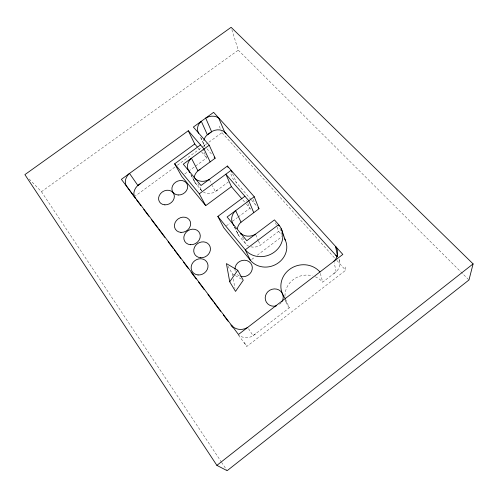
<?xml version="1.0" encoding="UTF-8"?>
<svg xmlns="http://www.w3.org/2000/svg" width="498" height="498" viewBox="0 0 498 498"><rect width="100%" height="100%" fill="white"/><g stroke="black" fill="none" stroke-linecap="round" stroke-linejoin="round"><path stroke-width="0.37" stroke-dasharray="2.49 1.87" d="M255.524 333.822L252.405 336.131A12.606 11.908 -37 0 1 238.293 334.625M217.57 189.975L214.756 191.985A11.298 9.624 -26.5 0 1 203.533 192.191M238.461 335.204L246.884 346.371L345.674 270.277L344.759 265.179M285.591 299.205L289.307 307.832L253.065 335.708L248.514 328.674M315.346 276.807A21.277 20.051 -14.3 0 1 322.704 282.142L336.144 271.808L334.214 262.77M250.905 246.846A11.902 10.67 -23.7 0 0 259.695 245.589L278.637 231.371L276.552 225.638M251.708 259.433L254.808 257.093M257.285 255.219L282.049 236.488M226.285 225.899L230.02 223.11M232.516 221.243L237.496 217.52M238.119 217.06L249.952 208.214L247.88 203.29M228.582 181.82L215.348 191.612L212.316 185.499M184.783 173.964L187.914 171.667M188.543 171.206L206.701 157.891L202.798 149.693M134.124 196.866L174.91 167.054M177.419 165.218L201.267 147.788M201.895 147.327L221.971 132.649L221.436 131.341M29.17 179.025L41.452 191.693L238.268 50.174L231.807 29.525M333.753 273.645L336.698 271.292A12.512 11.522 -9.3 0 0 338.989 259.576M227.885 266.125L232.286 273.713L234.869 275.251M235.51 275.637L242.613 279.857M197.874 183.463L201.833 190.908L200.327 189.084M234.434 227.044L238.685 235.504L246.317 244.63A11.902 10.67 -23.7 0 0 249.237 246.336M238.268 50.174L468.979 279.969M196.872 184.907L195.06 182.61L190.865 174.81M221.971 132.649L334.762 258.138M336.841 260.448L345.674 270.277M206.894 148.728L212.229 154.872M251.123 199.679L232.871 178.645L230.443 173.036M251.627 200.258L257.074 206.527M278.637 231.371L282.167 235.442M198.229 148.043L201.217 151.517M201.715 152.095L206.701 157.891M242.931 200.047L245.944 203.545M246.442 204.13L252.337 210.984M201.833 190.908L195.384 183.108L190.84 174.661M244.176 342.549L246.884 346.371M200.713 137.647L204.939 146.468L200.713 137.417M41.452 191.693L221.112 461.621M221.542 462.269L226.715 470.037M209.621 180.064L211.98 184.82M234.477 226.939L238.685 235.504M242.526 237.285L245.838 244.157M255.804 234.863L258.213 240.372M258.512 241.063L260.323 245.197M285.099 299.977L286.562 303.344M232.628 173.783L236.506 182.834M246.697 200.47L247.587 202.586M219.269 126.087L220.353 128.714M253.158 199.349L255.157 204.323M275.512 222.768L276.29 224.922M279.895 228.209L281.912 233.892M320.345 273.414L322.704 282.142M339.101 259.091L339.524 261.263M232.286 273.713L232.691 275.923M233.232 278.874L234.994 288.448M289.307 307.832A21.277 20.051 -14.3 0 1 285.41 299.777M284.987 296.08A21.277 20.051 -14.3 0 1 312.433 275.805M204.622 146.007A10.981 9.076 -24.2 0 1 203.67 141.967M195.06 182.61A11.23 9.506 -26.8 0 1 194.12 178.352M238.324 234.963A11.828 10.533 -24.2 0 1 237.297 231.919M281.339 302.56A9.113 8.566 -24.5 0 1 278.133 305.187M239.37 275.954A8.858 8.08 -28.2 0 1 236.569 273.769M235.268 271.279A8.858 8.08 -28.2 0 1 234.994 269.891"/><path stroke-width="0.75" d="M473.1 263.896L468.979 279.969L227.144 470.685L216.885 465.369L24.9 174.624L231.116 27.315L473.1 263.896L216.885 465.369M229.715 281.775L237.739 270.271L226.422 263.591L229.715 281.775L235.535 291.398L243.261 280.243L237.739 270.271M333.89 261.269L334.469 260.734A12.967 11.852 -10.3 0 0 336.026 247.039L335.584 246.448L337.463 255.953M210.137 161.894L204.049 148.989L188.275 130.75L121.381 179.348L238.455 334.475L342.829 254.41L213.611 112.343L193.361 127.058L209.216 145.204L183.283 164.178L200.98 185.505L227.405 166.027L254.241 196.747L258.985 208.737L240.478 222.662A11.828 10.533 -24.2 0 0 237.334 228.65M284.657 238.847A20.331 18.432 -22.2 0 1 277.156 263.672A20.331 18.432 -22.2 0 1 250.469 260.367L223.795 227.76L217.838 216.412L244.923 196.249M254.241 196.747L227.107 216.985L246.803 240.715L274.473 219.898L278.631 224.66L279.135 226.08M200.52 144.912L174.636 163.817L181.652 176.261L205.711 205.662L231.396 186.626L225.855 174.2L248.838 200.781L253.762 212.646M205.711 205.662L199.281 193.822L231.14 170.297M209.216 145.204L215.142 158.221L197.93 170.858L191.431 158.215L190.902 158.675A11.597 9.705 -26.7 0 0 188.418 170.26L188.742 170.764M188.275 130.75L194.743 143.984L137.884 185.468L129.524 173.435L128.988 173.895A11.498 9.456 -32.9 0 0 126.075 185.455L134.896 197.687M200.109 169.258L197.42 171.306A11.23 9.506 -26.8 0 0 194.12 178.352M140.062 183.88L137.367 185.91A11.137 9.269 -33.1 0 0 134.609 197.196L135.325 198.416M247.687 327.398L246.996 327.827A13.073 12.263 -36.2 0 1 232.392 326.315L231.875 325.76L233.145 327.541M255.499 234.172L254.852 234.577A12.319 10.937 -23.8 0 1 241.032 233.643L240.54 233.164L241.2 234.539M209.285 179.386L208.668 179.766A11.672 9.829 -26.5 0 1 195.801 179.156L195.353 178.726M335.833 255.281L337.121 256.551M337.277 256.881L224.654 132.057L218.69 118.026A11.33 9.244 -24 0 0 206.284 117.733L205.699 118.094L211.606 131.684L207.361 134.784L201.304 121.282L200.787 121.724A11.33 9.257 -24.3 0 0 198.434 132.767L198.764 133.24M214.171 157.107L215.142 158.221M258.026 207.635L258.985 208.737M194.743 143.984L197.233 146.885M231.396 186.626L241.928 198.876M174.636 163.817L199.281 193.822M217.838 216.412L245.265 249.803L250.469 260.367M226.154 133.719L224.225 131.677A10.975 9.07 -24 0 0 212.179 131.329L206.857 135.213A10.981 9.076 -24.2 0 0 203.844 140.529M136.259 199.493L140.946 205.705M143.754 209.428L148.908 216.263M151.249 219.369L157.81 228.059M158.744 229.304L164.832 237.372M168.112 241.723L173.267 248.552M174.2 249.791L180.762 258.487M183.575 262.216L188.256 268.422M191.07 272.151L196.218 278.98M198.565 282.086L204.186 289.537M207.934 294.505L213.082 301.334M214.022 302.579L220.577 311.269M223.39 314.997L228.072 321.204M230.885 324.933L231.819 326.171M189.091 171.412L189.794 172.713M233.83 225.619L232.815 223.745A12.232 10.794 -24.3 0 1 235.081 211.115L235.635 210.623L241.013 222.189M227.405 166.027L228.009 167.428M231.433 170.995L232.031 172.389M281.32 228.812L285.279 240.073M285.304 298.539A22.055 20.642 -15.3 0 1 289.326 269.555A22.055 20.642 -15.3 0 1 319.953 271.958M276.458 305.84A9.113 8.566 -24.5 0 1 265.204 297.885A9.113 8.566 -24.5 0 1 276.633 289.114A9.113 8.566 -24.5 0 1 282.005 301.589M234.95 269.175A8.858 8.08 -28.2 0 1 244.568 260.217A8.858 8.08 -28.2 0 1 252.113 269.686A8.858 8.08 -28.2 0 1 240.752 276.452M278.631 224.66L245.265 249.803A21.047 18.912 -22.5 0 0 274.46 251.994A21.047 18.912 -22.5 0 0 278.631 224.66M198.055 274.952A8.74 7.812 -34.7 0 0 207.548 263.349A8.74 7.812 -34.7 0 0 193.156 262.259A8.74 7.812 -34.7 0 0 198.055 274.952M200.582 257.734A8.634 7.657 -32.5 0 0 209.963 246.329A8.634 7.657 -32.5 0 0 195.714 245.34A8.634 7.657 -32.5 0 0 200.582 257.734M190.516 244.717A8.534 7.47 -32.4 0 0 199.829 233.512A8.534 7.47 -32.4 0 0 185.804 232.603A8.534 7.47 -32.4 0 0 190.516 244.717M180.973 232.379A8.435 7.296 -32.3 0 0 190.217 221.355A8.435 7.296 -32.3 0 0 176.41 220.527A8.435 7.296 -32.3 0 0 180.973 232.379M178.247 194.998A8.198 6.922 -29.8 0 0 187.26 184.434A8.198 6.922 -29.8 0 0 173.833 183.818A8.198 6.922 -29.8 0 0 178.247 194.998M164.869 204.846A8.229 6.947 -31.7 0 0 173.964 194.214A8.229 6.947 -31.7 0 0 160.574 193.541A8.229 6.947 -31.7 0 0 164.869 204.846"/></g></svg>
